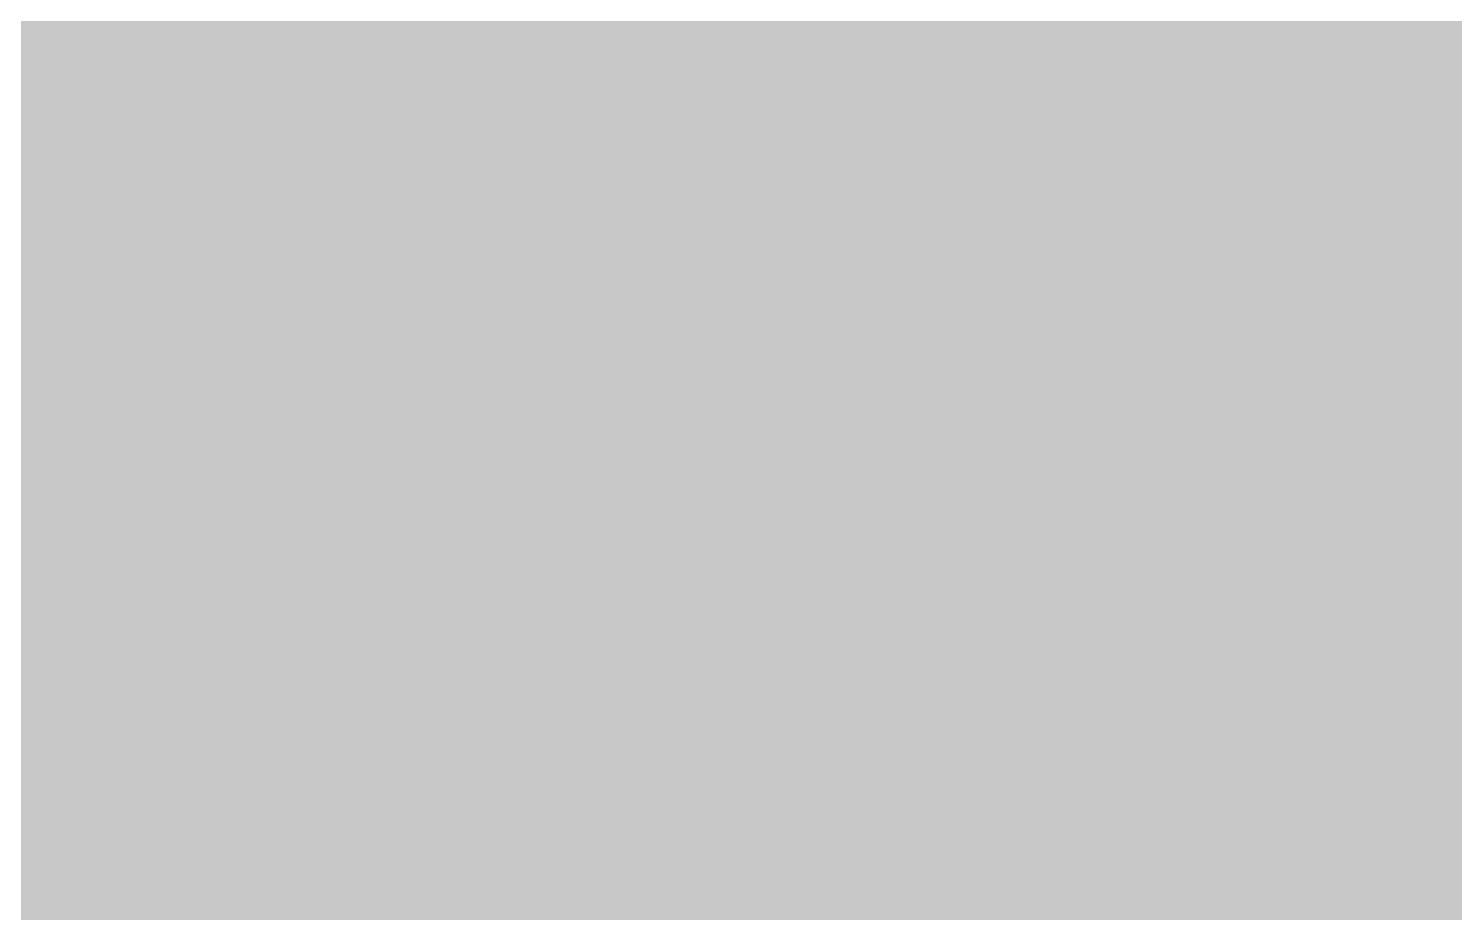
# Model space of a CAD drawing. Extents: x -23 to 289, y -67 to 135.
# Drawn here: x 155.2234 to 155.6226, y 102.3612 to 102.6086 of the extents above; entities that cross this region are included whole.
import ezdxf

# ---------------------------------------------------------------- set-up
doc = ezdxf.new("R2010")
doc.units = 0
doc.header["$MEASUREMENT"] = 0
for name, color, linetype in [('ASSEMBLY_OUTLINES_TOP', 102, 'CONTINUOUS'), ('GENERATED_SILKSCREEN_TOP', 140, 'CONTINUOUS'), ('PLACEMENT_OUTLINES_TOP', 130, 'CONTINUOUS'), ('PLANE_SHAPES_LAYER_TOP', 150, 'CONTINUOUS'), ('SILKSCREEN_OUTLINES_TOP', 150, 'CONTINUOUS'), ('TRACES_LAYER_TOP', 150, 'CONTINUOUS')]:
    doc.layers.add(name, color=color, linetype=linetype)

msp = doc.modelspace()

# ---------------------------------------------------------------- linework, layer by layer
at = {"layer": 'ASSEMBLY_OUTLINES_TOP', "const_width": 0.2}
msp.add_lwpolyline([(155, 116.5, -1), (191, 116.5, -1)], format="xyb", close=True, dxfattribs=at)
at = {"layer": 'ASSEMBLY_OUTLINES_TOP'}
msp.add_circle((173, 116.5), 18, dxfattribs=at)
at = {"layer": 'GENERATED_SILKSCREEN_TOP', "const_width": 0.15}
msp.add_lwpolyline([(191, 116.5, -0.188576), (186.22486, 104.28922, 0.000009), (186.22486, 104.28923, 12.661113), (181.78676, 100.79036, 0.000009), (181.78677, 100.79036, -3.681838), (191, 116.5)], format="xyb", dxfattribs=at)
at = {"layer": 'PLACEMENT_OUTLINES_TOP'}
msp.add_circle((173, 116.5), 18, dxfattribs=at)
at = {"layer": 'PLANE_SHAPES_LAYER_TOP'}
msp.add_solid([(153, 101), (163.25, 101), (153, 111.5), (163.25, 111.5)], dxfattribs=at)
at = {"layer": 'SILKSCREEN_OUTLINES_TOP'}
msp.add_circle((173, 116.5), 18, dxfattribs=at)
msp.add_circle((173, 116.5), 18, dxfattribs=at)
at = {"layer": 'TRACES_LAYER_TOP', "const_width": 0.25}
msp.add_lwpolyline([(160.05, 89.81), (160.05, 92.80453), (160.34344, 93.09797), (160.34344, 97.47968), (154.12312, 103.7), (151.9, 103.7)], dxfattribs=at)

doc.saveas('drawing.dxf')
